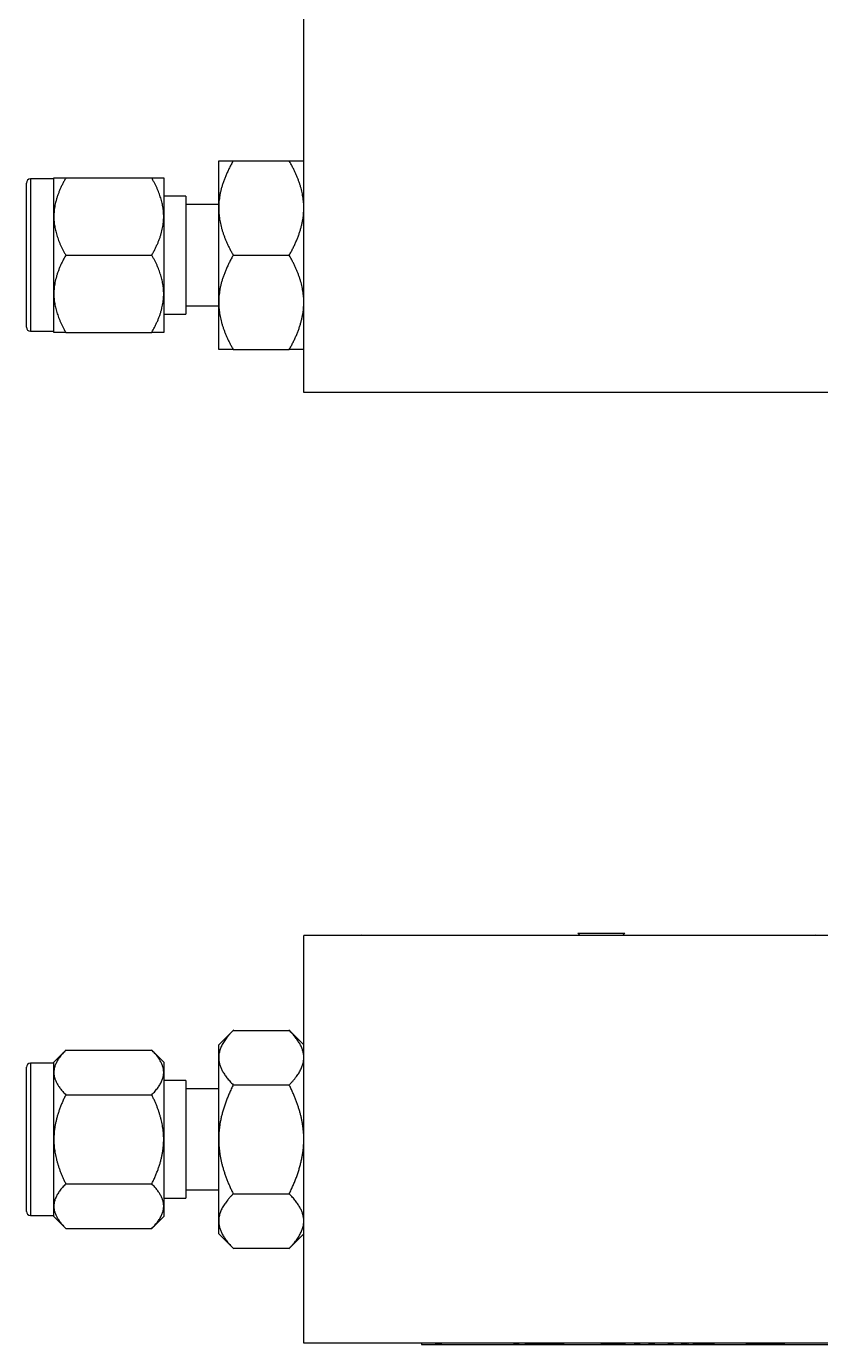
# Model space of a CAD drawing. Header units: inches. Extents: x 1.03 to 9.87, y 1.07 to 7.21.
# Drawn here: x 2.483 to 3.929, y 1.07 to 3.472 of the extents above; entities that cross this region are included whole.
import ezdxf

# ---------------------------------------------------------------- set-up
doc = ezdxf.new("R2010")
doc.units = ezdxf.units.IN
doc.header["$MEASUREMENT"] = 0

msp = doc.modelspace()

# ---------------------------------------------------------------- linework, layer by layer
at = {"color": 7, "linetype": 'Continuous', "lineweight": 25}
for p, q in [((2.9883, 2.8048), (2.9883, 3.5473)), ((2.8333, 3.1407), (2.8333, 3.2267)), ((2.8599, 3.2267), (2.9617, 3.2267)), ((2.5333, 3.1936), (2.4908, 3.1936)), ((2.5333, 3.1251), (2.5333, 3.1954)), ((2.555, 3.1954), (2.7115, 3.1954)), ((2.7333, 3.1954), (2.7333, 3.1251)), ((2.4833, 2.9236), (2.4833, 3.1861)), ((2.7733, 3.1622), (2.7333, 3.1622)), ((2.7733, 3.1622), (2.7733, 2.9475)), ((2.8333, 3.1468), (2.7733, 3.1468)), ((2.5333, 2.9845), (2.5333, 3.1251)), ((2.7333, 3.1251), (2.7333, 2.9845)), ((2.8333, 2.9689), (2.8333, 3.1407)), ((2.555, 3.0548), (2.7115, 3.0548)), ((2.8599, 3.0548), (2.9617, 3.0548)), ((2.5333, 2.9142), (2.5333, 2.9845)), ((2.7333, 2.9845), (2.7333, 2.9142)), ((2.7733, 2.9628), (2.8333, 2.9628)), ((2.8333, 2.8829), (2.8333, 2.9689)), ((2.7333, 2.9475), (2.7733, 2.9475)), ((2.4908, 2.9161), (2.5333, 2.9161)), ((2.555, 2.9142), (2.7115, 2.9142)), ((2.8599, 2.8829), (2.9617, 2.8829)), ((4.4913, 2.8048), (2.9883, 2.8048)), ((2.9883, 1.0731), (2.9883, 1.8156)), ((4.4913, 1.8156), (2.9883, 1.8156)), ((3.0929, 1.8162), (3.0838, 1.8156)), ((3.0929, 1.8162), (3.49, 1.8162)), ((3.4869, 1.8199), (3.4906, 1.8156)), ((3.4869, 1.8199), (3.5534, 1.8199)), ((3.5534, 1.8199), (3.5729, 1.8199)), ((3.5692, 1.8156), (3.5729, 1.8199)), ((3.5698, 1.8162), (3.9197, 1.8162)), ((3.9288, 1.8156), (3.9197, 1.8162)), ((2.8608, 1.6437), (2.8333, 1.6162)), ((2.8599, 1.6428), (2.9617, 1.6428)), ((2.9883, 1.6162), (2.9608, 1.6437)), ((2.8333, 1.5932), (2.8333, 1.6162)), ((2.5558, 1.6075), (2.5333, 1.585)), ((2.5333, 1.5661), (2.5333, 1.585)), ((2.555, 1.6067), (2.7115, 1.6067)), ((2.7333, 1.585), (2.7108, 1.6075)), ((2.7333, 1.585), (2.7333, 1.5661)), ((2.8333, 1.4444), (2.8333, 1.5932)), ((2.4833, 1.3131), (2.4833, 1.5756)), ((2.5333, 1.5831), (2.4908, 1.5831)), ((2.5333, 1.4444), (2.5333, 1.5661)), ((2.7333, 1.5661), (2.7333, 1.4444)), ((2.7733, 1.5517), (2.7333, 1.5517)), ((2.7733, 1.5517), (2.7733, 1.337)), ((2.8599, 1.5436), (2.9617, 1.5436)), ((2.555, 1.5255), (2.7115, 1.5255)), ((2.8333, 1.5364), (2.7733, 1.5364)), ((2.5333, 1.3226), (2.5333, 1.4444)), ((2.7333, 1.4444), (2.7333, 1.3226)), ((2.8333, 1.2955), (2.8333, 1.4444)), ((2.555, 1.3632), (2.7115, 1.3632)), ((2.7733, 1.3524), (2.8333, 1.3524)), ((2.8599, 1.3451), (2.9617, 1.3451)), ((2.5333, 1.3037), (2.5333, 1.3226)), ((2.7333, 1.337), (2.7733, 1.337)), ((2.7333, 1.3226), (2.7333, 1.3037)), ((2.4908, 1.3056), (2.5333, 1.3056)), ((2.5333, 1.3037), (2.5558, 1.2812)), ((2.7108, 1.2812), (2.7333, 1.3037)), ((2.555, 1.282), (2.7115, 1.282)), ((2.8333, 1.2725), (2.8333, 1.2955)), ((2.8333, 1.2725), (2.8608, 1.245)), ((2.9608, 1.245), (2.9883, 1.2725)), ((2.8599, 1.2459), (2.9617, 1.2459)), ((4.4913, 1.0731), (2.9883, 1.0731)), ((3.2023, 1.0731), (3.2023, 1.0706)), ((3.2023, 1.0706), (4.2773, 1.0706)), ((3.2272, 1.0706), (3.2271, 1.0704)), ((3.2397, 1.0704), (3.2271, 1.0704)), ((3.2397, 1.0704), (3.2397, 1.0706)), ((3.2397, 1.0704), (3.3591, 1.0704)), ((3.3591, 1.0704), (3.3591, 1.0706)), ((3.3591, 1.0704), (3.3697, 1.0704)), ((3.3697, 1.0704), (3.3697, 1.0706)), ((3.3803, 1.0704), (3.3697, 1.0704)), ((3.3803, 1.0704), (3.3803, 1.0706)), ((3.3803, 1.0704), (3.3909, 1.0704)), ((3.3909, 1.0704), (3.3909, 1.0706)), ((3.4621, 1.0704), (3.3909, 1.0704)), ((3.4621, 1.0704), (3.4621, 1.0706)), ((3.4627, 1.0704), (3.4627, 1.0706)), ((3.4627, 1.0704), (3.4629, 1.0704)), ((3.4629, 1.0704), (3.4629, 1.0706)), ((3.4629, 1.0704), (3.469, 1.0704)), ((3.469, 1.0704), (3.469, 1.0706)), ((3.469, 1.0704), (3.4703, 1.0704)), ((3.4703, 1.0704), (3.4703, 1.0706)), ((3.5288, 1.0704), (3.5288, 1.0706)), ((3.5401, 1.0704), (3.5288, 1.0704)), ((3.5401, 1.0704), (3.5401, 1.0706)), ((3.5639, 1.0704), (3.5401, 1.0704)), ((3.5639, 1.0704), (3.5639, 1.0706)), ((3.574, 1.0704), (3.5639, 1.0704)), ((3.574, 1.0704), (3.574, 1.0706)), ((3.5894, 1.0704), (3.5894, 1.0706)), ((3.6004, 1.0704), (3.5894, 1.0704)), ((3.6004, 1.0704), (3.6004, 1.0706)), ((3.6158, 1.0704), (3.6158, 1.0706)), ((3.627, 1.0704), (3.6158, 1.0704)), ((3.627, 1.0704), (3.627, 1.0706)), ((3.6509, 1.0704), (3.6509, 1.0706)), ((3.661, 1.0704), (3.6509, 1.0704)), ((3.661, 1.0704), (3.661, 1.0706)), ((3.6753, 1.0704), (3.6753, 1.0706)), ((3.6867, 1.0704), (3.6753, 1.0704)), ((3.6867, 1.0704), (3.6867, 1.0706)), ((3.6878, 1.0704), (3.6878, 1.0706)), ((3.6884, 1.0704), (3.6878, 1.0704)), ((3.6884, 1.0704), (3.6884, 1.0706)), ((3.6965, 1.0704), (3.6965, 1.0706)), ((3.7117, 1.0704), (3.6965, 1.0704)), ((3.7117, 1.0704), (3.7117, 1.0706)), ((3.7224, 1.0704), (3.7117, 1.0704)), ((3.7224, 1.0704), (3.7224, 1.0706)), ((3.7358, 1.0704), (3.7232, 1.0704)), ((3.7369, 1.0704), (3.7369, 1.0706)), ((3.7369, 1.0704), (3.7462, 1.0704)), ((3.7462, 1.0704), (3.7462, 1.0706)), ((3.7462, 1.0704), (3.7512, 1.0704)), ((3.7512, 1.0704), (3.7512, 1.0706)), ((3.7512, 1.0704), (3.7786, 1.0704)), ((3.7786, 1.0704), (3.7786, 1.0706)), ((3.7786, 1.0704), (3.7836, 1.0704)), ((3.7836, 1.0704), (3.7836, 1.0706)), ((3.7836, 1.0704), (3.7929, 1.0704)), ((3.7929, 1.0704), (3.7929, 1.0706)), ((3.8074, 1.0704), (3.7929, 1.0704)), ((3.8074, 1.0704), (3.8074, 1.0706)), ((3.8163, 1.0704), (3.8074, 1.0704)), ((3.8163, 1.0704), (3.8163, 1.0706)), ((3.827, 1.0704), (3.8163, 1.0704)), ((3.827, 1.0704), (3.827, 1.0706)), ((3.8378, 1.0704), (3.827, 1.0704)), ((3.8378, 1.0704), (3.8378, 1.0706)), ((3.8467, 1.0704), (3.8378, 1.0704)), ((3.8467, 1.0704), (3.8467, 1.0706)), ((3.8638, 1.0704), (3.8467, 1.0704)), ((3.8638, 1.0704), (3.8638, 1.0706))]:
    msp.add_line(p, q, dxfattribs=at)
at = {"color": 8, "linetype": 'Continuous', "lineweight": 25}
for p, q in [((2.4908, 3.1936), (2.4908, 2.9161)), ((2.4908, 1.5831), (2.4908, 1.3056))]:
    msp.add_line(p, q, dxfattribs=at)
at = {"color": 7, "linetype": 'Continuous', "lineweight": 25}
for centre, start, end in [((2.4908, 3.1861), 90, 180), ((2.4908, 2.9236), 180, 270), ((2.4908, 1.5756), 90, 180), ((2.4908, 1.3131), 180, 270)]:
    msp.add_arc(centre, 0.0075, start, end, dxfattribs=at)
for points, knots in [([(2.8599, 3.2267), (2.8586, 3.2245), (2.8562, 3.2202), (2.8528, 3.2137), (2.8497, 3.2073), (2.8468, 3.2009), (2.8442, 3.1946), (2.8419, 3.1884), (2.8399, 3.1822), (2.8381, 3.1761), (2.8366, 3.1701), (2.8354, 3.1641), (2.8345, 3.1582), (2.8338, 3.1523), (2.8334, 3.1465), (2.8333, 3.1427), (2.8333, 3.1407)], [0, 0, 0, 0, 0.081051, 0.160355, 0.23797, 0.313952, 0.388366, 0.461279, 0.532761, 0.602888, 0.671741, 0.739403, 0.805964, 0.871518, 0.936163, 1, 1, 1, 1]), ([(2.8333, 3.2267), (2.8333, 3.2267), (2.8333, 3.2267), (2.8337, 3.2267), (2.8342, 3.2267), (2.8349, 3.2267), (2.8359, 3.2267), (2.837, 3.2267), (2.8383, 3.2267), (2.8399, 3.2267), (2.8417, 3.2267), (2.8437, 3.2267), (2.8458, 3.2267), (2.8482, 3.2267), (2.8508, 3.2267), (2.8536, 3.2267), (2.8566, 3.2267), (2.8588, 3.2267), (2.8599, 3.2267)], [0, 0, 0, 0, 0.055816, 0.11224, 0.169341, 0.227185, 0.285838, 0.345359, 0.405808, 0.467241, 0.529711, 0.593269, 0.657963, 0.72384, 0.790942, 0.859311, 0.928984, 1, 1, 1, 1]), ([(2.9883, 3.1407), (2.9883, 3.1424), (2.9882, 3.1458), (2.9879, 3.1508), (2.9874, 3.1559), (2.9866, 3.1611), (2.9857, 3.1663), (2.9846, 3.1716), (2.9832, 3.1769), (2.9817, 3.1822), (2.9799, 3.1876), (2.9779, 3.193), (2.9757, 3.1985), (2.9733, 3.2041), (2.9707, 3.2097), (2.9679, 3.2153), (2.9649, 3.221), (2.9628, 3.2248), (2.9617, 3.2267)], [0, 0, 0, 0, 0.055816, 0.11224, 0.169341, 0.227185, 0.285838, 0.345359, 0.405808, 0.467241, 0.529711, 0.593269, 0.657963, 0.72384, 0.790942, 0.859311, 0.928984, 1, 1, 1, 1]), ([(2.9617, 3.2267), (2.9629, 3.2267), (2.9654, 3.2267), (2.9688, 3.2267), (2.9719, 3.2267), (2.9747, 3.2267), (2.9773, 3.2267), (2.9796, 3.2267), (2.9817, 3.2267), (2.9834, 3.2267), (2.9849, 3.2267), (2.9861, 3.2267), (2.9871, 3.2267), (2.9878, 3.2267), (2.9882, 3.2267), (2.9883, 3.2267), (2.9883, 3.2267)], [0, 0, 0, 0, 0.081051, 0.160355, 0.23797, 0.313952, 0.388366, 0.461279, 0.532761, 0.602888, 0.671741, 0.739403, 0.805964, 0.871518, 0.936163, 1, 1, 1, 1]), ([(2.555, 3.1954), (2.554, 3.1935), (2.5518, 3.1897), (2.5488, 3.184), (2.5461, 3.1784), (2.5437, 3.1728), (2.5415, 3.1672), (2.5396, 3.1618), (2.5379, 3.1564), (2.5365, 3.151), (2.5353, 3.1457), (2.5344, 3.1405), (2.5338, 3.1353), (2.5334, 3.1302), (2.5333, 3.1268), (2.5333, 3.1251)], [0, 0, 0, 0, 0.087213, 0.172405, 0.255647, 0.337014, 0.416584, 0.494445, 0.570686, 0.645405, 0.718706, 0.790698, 0.861495, 0.93122, 1, 1, 1, 1]), ([(2.5333, 3.1954), (2.5333, 3.1954), (2.5333, 3.1954), (2.5336, 3.1954), (2.5341, 3.1954), (2.5348, 3.1954), (2.5357, 3.1954), (2.5367, 3.1954), (2.538, 3.1954), (2.5395, 3.1954), (2.5411, 3.1954), (2.5429, 3.1954), (2.545, 3.1954), (2.5472, 3.1954), (2.5496, 3.1954), (2.5522, 3.1954), (2.5541, 3.1954), (2.555, 3.1954)], [0, 0, 0, 0, 0.059558, 0.119812, 0.180848, 0.242744, 0.305578, 0.369423, 0.43435, 0.500425, 0.567711, 0.636269, 0.706154, 0.777421, 0.85012, 0.924298, 1, 1, 1, 1]), ([(2.7333, 3.1251), (2.7333, 3.1266), (2.7332, 3.1295), (2.7329, 3.1339), (2.7324, 3.1384), (2.7318, 3.1429), (2.7309, 3.1475), (2.7298, 3.1521), (2.7286, 3.1567), (2.7271, 3.1614), (2.7255, 3.1661), (2.7236, 3.1709), (2.7216, 3.1757), (2.7194, 3.1806), (2.7169, 3.1855), (2.7143, 3.1905), (2.7125, 3.1938), (2.7115, 3.1954)], [0, 0, 0, 0, 0.059558, 0.119812, 0.180848, 0.242744, 0.305578, 0.369423, 0.43435, 0.500425, 0.567711, 0.636269, 0.706154, 0.777421, 0.85012, 0.924298, 1, 1, 1, 1]), ([(2.7115, 3.1954), (2.7126, 3.1954), (2.7148, 3.1954), (2.7177, 3.1954), (2.7204, 3.1954), (2.7229, 3.1954), (2.7251, 3.1954), (2.727, 3.1954), (2.7287, 3.1954), (2.7301, 3.1954), (2.7313, 3.1954), (2.7322, 3.1954), (2.7328, 3.1954), (2.7332, 3.1954), (2.7333, 3.1954), (2.7333, 3.1954)], [0, 0, 0, 0, 0.087213, 0.172405, 0.255647, 0.337014, 0.416584, 0.494445, 0.570686, 0.645405, 0.718706, 0.790698, 0.861495, 0.93122, 1, 1, 1, 1]), ([(2.5333, 3.1251), (2.5333, 3.1237), (2.5333, 3.1207), (2.5336, 3.1163), (2.5341, 3.1118), (2.5348, 3.1073), (2.5357, 3.1028), (2.5367, 3.0982), (2.538, 3.0935), (2.5395, 3.0888), (2.5411, 3.0841), (2.5429, 3.0793), (2.545, 3.0745), (2.5472, 3.0696), (2.5496, 3.0647), (2.5522, 3.0598), (2.5541, 3.0565), (2.555, 3.0548)], [0, 0, 0, 0, 0.059558, 0.119812, 0.180848, 0.242744, 0.305578, 0.369423, 0.43435, 0.500425, 0.567711, 0.636269, 0.706154, 0.777421, 0.85012, 0.924298, 1, 1, 1, 1]), ([(2.7115, 3.0548), (2.7126, 3.0567), (2.7148, 3.0605), (2.7177, 3.0662), (2.7204, 3.0719), (2.7229, 3.0775), (2.7251, 3.083), (2.727, 3.0885), (2.7287, 3.0939), (2.7301, 3.0992), (2.7313, 3.1045), (2.7322, 3.1098), (2.7328, 3.1149), (2.7332, 3.12), (2.7333, 3.1234), (2.7333, 3.1251)], [0, 0, 0, 0, 0.0872126, 0.1724052, 0.2556473, 0.3370137, 0.4165843, 0.4944446, 0.5706859, 0.6454054, 0.7187062, 0.7906977, 0.8614954, 0.9312205, 1, 1, 1, 1]), ([(2.8333, 3.1407), (2.8333, 3.1391), (2.8333, 3.1357), (2.8337, 3.1307), (2.8342, 3.1255), (2.8349, 3.1204), (2.8359, 3.1152), (2.837, 3.1099), (2.8383, 3.1046), (2.8399, 3.0993), (2.8417, 3.0939), (2.8437, 3.0884), (2.8458, 3.0829), (2.8482, 3.0774), (2.8508, 3.0718), (2.8536, 3.0662), (2.8566, 3.0605), (2.8588, 3.0567), (2.8599, 3.0548)], [0, 0, 0, 0, 0.055816, 0.11224, 0.169341, 0.227185, 0.285838, 0.345359, 0.405808, 0.467241, 0.529711, 0.593269, 0.657963, 0.72384, 0.790942, 0.859311, 0.928984, 1, 1, 1, 1]), ([(2.9617, 3.0548), (2.9629, 3.057), (2.9654, 3.0613), (2.9688, 3.0678), (2.9719, 3.0742), (2.9747, 3.0806), (2.9773, 3.0869), (2.9796, 3.0931), (2.9817, 3.0993), (2.9834, 3.1054), (2.9849, 3.1114), (2.9861, 3.1174), (2.9871, 3.1233), (2.9878, 3.1292), (2.9882, 3.135), (2.9883, 3.1388), (2.9883, 3.1407)], [0, 0, 0, 0, 0.081051, 0.160355, 0.23797, 0.313952, 0.388366, 0.461279, 0.532761, 0.602888, 0.671741, 0.739403, 0.805964, 0.871518, 0.936163, 1, 1, 1, 1]), ([(2.555, 3.0548), (2.554, 3.0529), (2.5518, 3.0491), (2.5488, 3.0434), (2.5461, 3.0377), (2.5437, 3.0321), (2.5415, 3.0266), (2.5396, 3.0211), (2.5379, 3.0157), (2.5365, 3.0104), (2.5353, 3.0051), (2.5344, 2.9999), (2.5338, 2.9947), (2.5334, 2.9896), (2.5333, 2.9862), (2.5333, 2.9845)], [0, 0, 0, 0, 0.087213, 0.172405, 0.255647, 0.337014, 0.416584, 0.494445, 0.570686, 0.645405, 0.718706, 0.790698, 0.861495, 0.93122, 1, 1, 1, 1]), ([(2.7333, 2.9845), (2.7333, 2.9859), (2.7332, 2.9889), (2.7329, 2.9933), (2.7324, 2.9978), (2.7318, 3.0023), (2.7309, 3.0068), (2.7298, 3.0114), (2.7286, 3.0161), (2.7271, 3.0208), (2.7255, 3.0255), (2.7236, 3.0303), (2.7216, 3.0351), (2.7194, 3.04), (2.7169, 3.0449), (2.7143, 3.0498), (2.7125, 3.0531), (2.7115, 3.0548)], [0, 0, 0, 0, 0.059558, 0.119812, 0.180848, 0.242744, 0.305578, 0.369423, 0.43435, 0.500425, 0.567711, 0.636269, 0.706154, 0.777421, 0.85012, 0.924298, 1, 1, 1, 1]), ([(2.8599, 3.0548), (2.8586, 3.0526), (2.8562, 3.0483), (2.8528, 3.0418), (2.8497, 3.0354), (2.8468, 3.029), (2.8442, 3.0227), (2.8419, 3.0165), (2.8399, 3.0103), (2.8381, 3.0042), (2.8366, 2.9982), (2.8354, 2.9922), (2.8345, 2.9863), (2.8338, 2.9804), (2.8334, 2.9746), (2.8333, 2.9708), (2.8333, 2.9689)], [0, 0, 0, 0, 0.081051, 0.160355, 0.23797, 0.313952, 0.388366, 0.461279, 0.532761, 0.602888, 0.671741, 0.739403, 0.805964, 0.871518, 0.936163, 1, 1, 1, 1]), ([(2.9883, 2.9689), (2.9883, 2.9705), (2.9882, 2.9739), (2.9879, 2.979), (2.9874, 2.9841), (2.9866, 2.9892), (2.9857, 2.9944), (2.9846, 2.9997), (2.9832, 3.005), (2.9817, 3.0103), (2.9799, 3.0157), (2.9779, 3.0212), (2.9757, 3.0267), (2.9733, 3.0322), (2.9707, 3.0378), (2.9679, 3.0434), (2.9649, 3.0491), (2.9628, 3.0529), (2.9617, 3.0548)], [0, 0, 0, 0, 0.055816, 0.11224, 0.169341, 0.227185, 0.285838, 0.345359, 0.405808, 0.467241, 0.529711, 0.593269, 0.657963, 0.72384, 0.790942, 0.859311, 0.928984, 1, 1, 1, 1]), ([(2.5333, 2.9845), (2.5333, 2.983), (2.5333, 2.9801), (2.5336, 2.9757), (2.5341, 2.9712), (2.5348, 2.9667), (2.5357, 2.9621), (2.5367, 2.9575), (2.538, 2.9529), (2.5395, 2.9482), (2.5411, 2.9435), (2.5429, 2.9387), (2.545, 2.9339), (2.5472, 2.929), (2.5496, 2.9241), (2.5522, 2.9191), (2.5541, 2.9158), (2.555, 2.9142)], [0, 0, 0, 0, 0.059558, 0.119812, 0.180848, 0.242744, 0.305578, 0.369423, 0.43435, 0.500425, 0.567711, 0.636269, 0.706154, 0.777421, 0.85012, 0.924298, 1, 1, 1, 1]), ([(2.7115, 2.9142), (2.7126, 2.9161), (2.7148, 2.9199), (2.7177, 2.9256), (2.7204, 2.9312), (2.7229, 2.9368), (2.7251, 2.9424), (2.727, 2.9478), (2.7287, 2.9532), (2.7301, 2.9586), (2.7313, 2.9639), (2.7322, 2.9691), (2.7328, 2.9743), (2.7332, 2.9794), (2.7333, 2.9828), (2.7333, 2.9845)], [0, 0, 0, 0, 0.087213, 0.172405, 0.255647, 0.337014, 0.416584, 0.494445, 0.570686, 0.645405, 0.718706, 0.790698, 0.861495, 0.93122, 1, 1, 1, 1]), ([(2.8333, 2.9689), (2.8333, 2.9672), (2.8333, 2.9638), (2.8337, 2.9588), (2.8342, 2.9537), (2.8349, 2.9485), (2.8359, 2.9433), (2.837, 2.9381), (2.8383, 2.9328), (2.8399, 2.9274), (2.8417, 2.922), (2.8437, 2.9166), (2.8458, 2.9111), (2.8482, 2.9055), (2.8508, 2.8999), (2.8536, 2.8943), (2.8566, 2.8886), (2.8588, 2.8848), (2.8599, 2.8829)], [0, 0, 0, 0, 0.055816, 0.11224, 0.169341, 0.227185, 0.285838, 0.345359, 0.405808, 0.467241, 0.529711, 0.593269, 0.657963, 0.72384, 0.790942, 0.859311, 0.928984, 1, 1, 1, 1]), ([(2.9617, 2.8829), (2.9629, 2.8851), (2.9654, 2.8894), (2.9688, 2.8959), (2.9719, 2.9023), (2.9747, 2.9087), (2.9773, 2.915), (2.9796, 2.9212), (2.9817, 2.9274), (2.9834, 2.9335), (2.9849, 2.9395), (2.9861, 2.9455), (2.9871, 2.9515), (2.9878, 2.9573), (2.9882, 2.9631), (2.9883, 2.967), (2.9883, 2.9689)], [0, 0, 0, 0, 0.081051, 0.160355, 0.23797, 0.313952, 0.388366, 0.461279, 0.532761, 0.602888, 0.671741, 0.739403, 0.805964, 0.871518, 0.936163, 1, 1, 1, 1]), ([(2.555, 2.9142), (2.554, 2.9142), (2.5518, 2.9142), (2.5488, 2.9142), (2.5461, 2.9142), (2.5437, 2.9142), (2.5415, 2.9142), (2.5396, 2.9142), (2.5379, 2.9142), (2.5365, 2.9142), (2.5353, 2.9142), (2.5344, 2.9142), (2.5338, 2.9142), (2.5334, 2.9142), (2.5333, 2.9142), (2.5333, 2.9142)], [0, 0, 0, 0, 0.087213, 0.172405, 0.255647, 0.337014, 0.416584, 0.494445, 0.570686, 0.645405, 0.718706, 0.790698, 0.861495, 0.93122, 1, 1, 1, 1]), ([(2.7333, 2.9142), (2.7333, 2.9142), (2.7332, 2.9142), (2.7329, 2.9142), (2.7324, 2.9142), (2.7318, 2.9142), (2.7309, 2.9142), (2.7298, 2.9142), (2.7286, 2.9142), (2.7271, 2.9142), (2.7255, 2.9142), (2.7236, 2.9142), (2.7216, 2.9142), (2.7194, 2.9142), (2.7169, 2.9142), (2.7143, 2.9142), (2.7125, 2.9142), (2.7115, 2.9142)], [0, 0, 0, 0, 0.059558, 0.119812, 0.180848, 0.242744, 0.305578, 0.369423, 0.43435, 0.500425, 0.567711, 0.636269, 0.706154, 0.777421, 0.85012, 0.924298, 1, 1, 1, 1]), ([(2.8599, 2.8829), (2.8586, 2.8829), (2.8562, 2.8829), (2.8528, 2.8829), (2.8497, 2.8829), (2.8468, 2.8829), (2.8442, 2.8829), (2.8419, 2.8829), (2.8399, 2.8829), (2.8381, 2.8829), (2.8366, 2.8829), (2.8354, 2.8829), (2.8345, 2.8829), (2.8338, 2.8829), (2.8334, 2.8829), (2.8333, 2.8829), (2.8333, 2.8829)], [0, 0, 0, 0, 0.081051, 0.160355, 0.23797, 0.313952, 0.388366, 0.461279, 0.532761, 0.602888, 0.671741, 0.739403, 0.805964, 0.871518, 0.936163, 1, 1, 1, 1]), ([(2.9883, 2.8829), (2.9883, 2.8829), (2.9882, 2.8829), (2.9879, 2.8829), (2.9874, 2.8829), (2.9866, 2.8829), (2.9857, 2.8829), (2.9846, 2.8829), (2.9832, 2.8829), (2.9817, 2.8829), (2.9799, 2.8829), (2.9779, 2.8829), (2.9757, 2.8829), (2.9733, 2.8829), (2.9707, 2.8829), (2.9679, 2.8829), (2.9649, 2.8829), (2.9628, 2.8829), (2.9617, 2.8829)], [0, 0, 0, 0, 0.055816, 0.11224, 0.169341, 0.227185, 0.285838, 0.345359, 0.405808, 0.467241, 0.529711, 0.593269, 0.657963, 0.72384, 0.790942, 0.859311, 0.928984, 1, 1, 1, 1]), ([(2.8599, 1.6428), (2.8586, 1.6416), (2.8562, 1.6391), (2.8528, 1.6353), (2.8497, 1.6316), (2.8468, 1.6279), (2.8442, 1.6243), (2.8419, 1.6207), (2.8399, 1.6171), (2.8381, 1.6136), (2.8366, 1.6101), (2.8354, 1.6067), (2.8345, 1.6033), (2.8338, 1.5999), (2.8334, 1.5965), (2.8333, 1.5943), (2.8333, 1.5932)], [0, 0, 0, 0, 0.081051, 0.160355, 0.23797, 0.313952, 0.388366, 0.461279, 0.532761, 0.602888, 0.671741, 0.739403, 0.805964, 0.871518, 0.936163, 1, 1, 1, 1]), ([(2.9883, 1.5932), (2.9883, 1.5942), (2.9882, 1.5961), (2.9879, 1.599), (2.9874, 1.602), (2.9866, 1.605), (2.9857, 1.608), (2.9846, 1.611), (2.9832, 1.6141), (2.9817, 1.6171), (2.9799, 1.6203), (2.9779, 1.6234), (2.9757, 1.6266), (2.9733, 1.6298), (2.9707, 1.633), (2.9679, 1.6363), (2.9649, 1.6395), (2.9628, 1.6417), (2.9617, 1.6428)], [0, 0, 0, 0, 0.055816, 0.11224, 0.169341, 0.227185, 0.285838, 0.345359, 0.405808, 0.467241, 0.529711, 0.593269, 0.657963, 0.72384, 0.790942, 0.859311, 0.928984, 1, 1, 1, 1]), ([(2.555, 1.6067), (2.554, 1.6056), (2.5518, 1.6034), (2.5488, 1.6001), (2.5461, 1.5969), (2.5437, 1.5937), (2.5415, 1.5905), (2.5396, 1.5873), (2.5379, 1.5842), (2.5365, 1.5811), (2.5353, 1.578), (2.5344, 1.575), (2.5338, 1.572), (2.5334, 1.5691), (2.5333, 1.5671), (2.5333, 1.5661)], [0, 0, 0, 0, 0.087213, 0.172405, 0.255647, 0.337014, 0.416584, 0.494445, 0.570686, 0.645405, 0.718706, 0.790698, 0.861495, 0.93122, 1, 1, 1, 1]), ([(2.7333, 1.5661), (2.7333, 1.567), (2.7332, 1.5687), (2.7329, 1.5712), (2.7324, 1.5738), (2.7318, 1.5764), (2.7309, 1.579), (2.7298, 1.5817), (2.7286, 1.5844), (2.7271, 1.5871), (2.7255, 1.5898), (2.7236, 1.5926), (2.7216, 1.5954), (2.7194, 1.5982), (2.7169, 1.601), (2.7143, 1.6039), (2.7125, 1.6058), (2.7115, 1.6067)], [0, 0, 0, 0, 0.059558, 0.119812, 0.180848, 0.242744, 0.305578, 0.369423, 0.43435, 0.500425, 0.567711, 0.636269, 0.706154, 0.777421, 0.85012, 0.924298, 1, 1, 1, 1]), ([(2.8333, 1.5932), (2.8333, 1.5922), (2.8333, 1.5903), (2.8337, 1.5874), (2.8342, 1.5844), (2.8349, 1.5814), (2.8359, 1.5784), (2.837, 1.5754), (2.8383, 1.5724), (2.8399, 1.5693), (2.8417, 1.5661), (2.8437, 1.563), (2.8458, 1.5598), (2.8482, 1.5566), (2.8508, 1.5534), (2.8536, 1.5502), (2.8566, 1.5469), (2.8588, 1.5447), (2.8599, 1.5436)], [0, 0, 0, 0, 0.055816, 0.11224, 0.169341, 0.227185, 0.285838, 0.345359, 0.405808, 0.467241, 0.529711, 0.593269, 0.657963, 0.72384, 0.790942, 0.859311, 0.928984, 1, 1, 1, 1]), ([(2.9617, 1.5436), (2.9629, 1.5448), (2.9654, 1.5473), (2.9688, 1.5511), (2.9719, 1.5548), (2.9747, 1.5585), (2.9773, 1.5621), (2.9796, 1.5657), (2.9817, 1.5693), (2.9834, 1.5728), (2.9849, 1.5763), (2.9861, 1.5797), (2.9871, 1.5831), (2.9878, 1.5865), (2.9882, 1.5899), (2.9883, 1.5921), (2.9883, 1.5932)], [0, 0, 0, 0, 0.081051, 0.160355, 0.23797, 0.313952, 0.388366, 0.461279, 0.532761, 0.602888, 0.671741, 0.739403, 0.805964, 0.871518, 0.936163, 1, 1, 1, 1]), ([(2.5333, 1.5661), (2.5333, 1.5653), (2.5333, 1.5636), (2.5336, 1.561), (2.5341, 1.5585), (2.5348, 1.5559), (2.5357, 1.5532), (2.5367, 1.5506), (2.538, 1.5479), (2.5395, 1.5452), (2.5411, 1.5425), (2.5429, 1.5397), (2.545, 1.5369), (2.5472, 1.5341), (2.5496, 1.5313), (2.5522, 1.5284), (2.5541, 1.5265), (2.555, 1.5255)], [0, 0, 0, 0, 0.059558, 0.119812, 0.180848, 0.242744, 0.305578, 0.369423, 0.43435, 0.500425, 0.567711, 0.636269, 0.706154, 0.777421, 0.85012, 0.924298, 1, 1, 1, 1]), ([(2.7115, 1.5255), (2.7126, 1.5266), (2.7148, 1.5288), (2.7177, 1.5321), (2.7204, 1.5354), (2.7229, 1.5386), (2.7251, 1.5418), (2.727, 1.545), (2.7287, 1.5481), (2.7301, 1.5512), (2.7313, 1.5542), (2.7322, 1.5573), (2.7328, 1.5603), (2.7332, 1.5632), (2.7333, 1.5652), (2.7333, 1.5661)], [0, 0, 0, 0, 0.087213, 0.172405, 0.255647, 0.337014, 0.416584, 0.494445, 0.570686, 0.645405, 0.718706, 0.790698, 0.861495, 0.93122, 1, 1, 1, 1]), ([(2.8599, 1.5436), (2.8586, 1.5411), (2.8562, 1.5361), (2.8528, 1.5286), (2.8497, 1.5212), (2.8468, 1.5138), (2.8442, 1.5066), (2.8419, 1.4994), (2.8399, 1.4922), (2.8381, 1.4852), (2.8366, 1.4782), (2.8354, 1.4713), (2.8345, 1.4645), (2.8338, 1.4577), (2.8334, 1.451), (2.8333, 1.4466), (2.8333, 1.4444)], [0, 0, 0, 0, 0.081051, 0.160355, 0.23797, 0.313952, 0.388366, 0.461279, 0.532761, 0.602888, 0.671741, 0.739403, 0.805964, 0.871518, 0.936163, 1, 1, 1, 1]), ([(2.9883, 1.4444), (2.9883, 1.4463), (2.9882, 1.4502), (2.9879, 1.456), (2.9874, 1.4619), (2.9866, 1.4679), (2.9857, 1.4739), (2.9846, 1.4799), (2.9832, 1.4861), (2.9817, 1.4922), (2.9799, 1.4985), (2.9779, 1.5047), (2.9757, 1.5111), (2.9733, 1.5175), (2.9707, 1.5239), (2.9679, 1.5305), (2.9649, 1.537), (2.9628, 1.5414), (2.9617, 1.5436)], [0, 0, 0, 0, 0.055816, 0.11224, 0.169341, 0.227185, 0.285838, 0.345359, 0.405808, 0.467241, 0.529711, 0.593269, 0.657963, 0.72384, 0.790942, 0.859311, 0.928984, 1, 1, 1, 1]), ([(2.555, 1.5255), (2.554, 1.5233), (2.5518, 1.519), (2.5488, 1.5124), (2.5461, 1.5058), (2.5437, 1.4994), (2.5415, 1.493), (2.5396, 1.4867), (2.5379, 1.4804), (2.5365, 1.4742), (2.5353, 1.4681), (2.5344, 1.4621), (2.5338, 1.4561), (2.5334, 1.4502), (2.5333, 1.4463), (2.5333, 1.4444)], [0, 0, 0, 0, 0.087213, 0.172405, 0.255647, 0.337014, 0.416584, 0.494445, 0.570686, 0.645405, 0.718706, 0.790698, 0.861495, 0.93122, 1, 1, 1, 1]), ([(2.7333, 1.4444), (2.7333, 1.446), (2.7332, 1.4494), (2.7329, 1.4545), (2.7324, 1.4597), (2.7318, 1.4649), (2.7309, 1.4702), (2.7298, 1.4755), (2.7286, 1.4808), (2.7271, 1.4862), (2.7255, 1.4917), (2.7236, 1.4972), (2.7216, 1.5028), (2.7194, 1.5084), (2.7169, 1.5141), (2.7143, 1.5198), (2.7125, 1.5236), (2.7115, 1.5255)], [0, 0, 0, 0, 0.059558, 0.119812, 0.180848, 0.242744, 0.305578, 0.369423, 0.43435, 0.500425, 0.567711, 0.636269, 0.706154, 0.777421, 0.85012, 0.924298, 1, 1, 1, 1]), ([(2.5333, 1.4444), (2.5333, 1.4427), (2.5333, 1.4393), (2.5336, 1.4342), (2.5341, 1.429), (2.5348, 1.4238), (2.5357, 1.4186), (2.5367, 1.4132), (2.538, 1.4079), (2.5395, 1.4025), (2.5411, 1.397), (2.5429, 1.3915), (2.545, 1.3859), (2.5472, 1.3803), (2.5496, 1.3746), (2.5522, 1.3689), (2.5541, 1.3651), (2.555, 1.3632)], [0, 0, 0, 0, 0.059558, 0.119812, 0.180848, 0.242744, 0.305578, 0.369423, 0.43435, 0.500425, 0.567711, 0.636269, 0.706154, 0.777421, 0.85012, 0.924298, 1, 1, 1, 1]), ([(2.7115, 1.3632), (2.7126, 1.3654), (2.7148, 1.3698), (2.7177, 1.3763), (2.7204, 1.3829), (2.7229, 1.3893), (2.7251, 1.3957), (2.727, 1.402), (2.7287, 1.4083), (2.7301, 1.4145), (2.7313, 1.4206), (2.7322, 1.4266), (2.7328, 1.4326), (2.7332, 1.4385), (2.7333, 1.4424), (2.7333, 1.4444)], [0, 0, 0, 0, 0.087213, 0.172405, 0.255647, 0.337014, 0.416584, 0.494445, 0.570686, 0.645405, 0.718706, 0.790698, 0.861495, 0.93122, 1, 1, 1, 1]), ([(2.8333, 1.4444), (2.8333, 1.4424), (2.8333, 1.4385), (2.8337, 1.4327), (2.8342, 1.4268), (2.8349, 1.4208), (2.8359, 1.4148), (2.837, 1.4088), (2.8383, 1.4027), (2.8399, 1.3965), (2.8417, 1.3902), (2.8437, 1.384), (2.8458, 1.3776), (2.8482, 1.3712), (2.8508, 1.3648), (2.8536, 1.3583), (2.8566, 1.3517), (2.8588, 1.3473), (2.8599, 1.3451)], [0, 0, 0, 0, 0.055816, 0.11224, 0.169341, 0.227185, 0.285838, 0.345359, 0.405808, 0.467241, 0.529711, 0.593269, 0.657963, 0.72384, 0.790942, 0.859311, 0.928984, 1, 1, 1, 1]), ([(2.9617, 1.3451), (2.9629, 1.3476), (2.9654, 1.3526), (2.9688, 1.3601), (2.9719, 1.3675), (2.9747, 1.3749), (2.9773, 1.3821), (2.9796, 1.3893), (2.9817, 1.3965), (2.9834, 1.4035), (2.9849, 1.4105), (2.9861, 1.4174), (2.9871, 1.4242), (2.9878, 1.431), (2.9882, 1.4377), (2.9883, 1.4421), (2.9883, 1.4444)], [0, 0, 0, 0, 0.081051, 0.160355, 0.23797, 0.313952, 0.388366, 0.461279, 0.532761, 0.602888, 0.671741, 0.739403, 0.805964, 0.871518, 0.936163, 1, 1, 1, 1]), ([(2.555, 1.3632), (2.554, 1.3621), (2.5518, 1.3599), (2.5488, 1.3566), (2.5461, 1.3533), (2.5437, 1.3501), (2.5415, 1.3469), (2.5396, 1.3437), (2.5379, 1.3406), (2.5365, 1.3375), (2.5353, 1.3345), (2.5344, 1.3314), (2.5338, 1.3285), (2.5334, 1.3255), (2.5333, 1.3235), (2.5333, 1.3226)], [0, 0, 0, 0, 0.087213, 0.172405, 0.255647, 0.337014, 0.416584, 0.494445, 0.570686, 0.645405, 0.718706, 0.790698, 0.861495, 0.93122, 1, 1, 1, 1]), ([(2.7333, 1.3226), (2.7333, 1.3234), (2.7332, 1.3251), (2.7329, 1.3277), (2.7324, 1.3302), (2.7318, 1.3328), (2.7309, 1.3355), (2.7298, 1.3381), (2.7286, 1.3408), (2.7271, 1.3435), (2.7255, 1.3462), (2.7236, 1.349), (2.7216, 1.3518), (2.7194, 1.3546), (2.7169, 1.3574), (2.7143, 1.3603), (2.7125, 1.3622), (2.7115, 1.3632)], [0, 0, 0, 0, 0.0595576, 0.1198123, 0.1808477, 0.2427439, 0.3055779, 0.3694233, 0.4343501, 0.500425, 0.5677113, 0.6362689, 0.7061544, 0.7774212, 0.8501199, 0.924298, 1, 1, 1, 1]), ([(2.8599, 1.3451), (2.8586, 1.3439), (2.8562, 1.3414), (2.8528, 1.3376), (2.8497, 1.3339), (2.8468, 1.3302), (2.8442, 1.3266), (2.8419, 1.323), (2.8399, 1.3194), (2.8381, 1.3159), (2.8366, 1.3124), (2.8354, 1.309), (2.8345, 1.3056), (2.8338, 1.3022), (2.8334, 1.2988), (2.8333, 1.2966), (2.8333, 1.2955)], [0, 0, 0, 0, 0.081051, 0.160355, 0.23797, 0.313952, 0.388366, 0.461279, 0.532761, 0.602888, 0.671741, 0.739403, 0.805964, 0.871518, 0.936163, 1, 1, 1, 1]), ([(2.9883, 1.2955), (2.9883, 1.2965), (2.9882, 1.2984), (2.9879, 1.3013), (2.9874, 1.3043), (2.9866, 1.3073), (2.9857, 1.3103), (2.9846, 1.3133), (2.9832, 1.3164), (2.9817, 1.3194), (2.9799, 1.3226), (2.9779, 1.3257), (2.9757, 1.3289), (2.9733, 1.3321), (2.9707, 1.3353), (2.9679, 1.3386), (2.9649, 1.3418), (2.9628, 1.344), (2.9617, 1.3451)], [0, 0, 0, 0, 0.055816, 0.11224, 0.169341, 0.227185, 0.285838, 0.345359, 0.405808, 0.467241, 0.529711, 0.593269, 0.657963, 0.72384, 0.790942, 0.859311, 0.928984, 1, 1, 1, 1]), ([(2.5333, 1.3226), (2.5333, 1.3217), (2.5333, 1.32), (2.5336, 1.3175), (2.5341, 1.3149), (2.5348, 1.3123), (2.5357, 1.3097), (2.5367, 1.307), (2.538, 1.3043), (2.5395, 1.3016), (2.5411, 1.2989), (2.5429, 1.2961), (2.545, 1.2933), (2.5472, 1.2905), (2.5496, 1.2877), (2.5522, 1.2848), (2.5541, 1.2829), (2.555, 1.282)], [0, 0, 0, 0, 0.059558, 0.119812, 0.180848, 0.242744, 0.305578, 0.369423, 0.43435, 0.500425, 0.567711, 0.636269, 0.706154, 0.777421, 0.85012, 0.924298, 1, 1, 1, 1]), ([(2.7115, 1.282), (2.7126, 1.2831), (2.7148, 1.2853), (2.7177, 1.2886), (2.7204, 1.2918), (2.7229, 1.2951), (2.7251, 1.2982), (2.727, 1.3014), (2.7287, 1.3045), (2.7301, 1.3076), (2.7313, 1.3107), (2.7322, 1.3137), (2.7328, 1.3167), (2.7332, 1.3196), (2.7333, 1.3216), (2.7333, 1.3226)], [0, 0, 0, 0, 0.087213, 0.172405, 0.255647, 0.337014, 0.416584, 0.494445, 0.570686, 0.645405, 0.718706, 0.790698, 0.861495, 0.93122, 1, 1, 1, 1]), ([(2.8333, 1.2955), (2.8333, 1.2945), (2.8333, 1.2926), (2.8337, 1.2897), (2.8342, 1.2867), (2.8349, 1.2838), (2.8359, 1.2807), (2.837, 1.2777), (2.8383, 1.2747), (2.8399, 1.2716), (2.8417, 1.2684), (2.8437, 1.2653), (2.8458, 1.2621), (2.8482, 1.2589), (2.8508, 1.2557), (2.8536, 1.2525), (2.8566, 1.2492), (2.8588, 1.247), (2.8599, 1.2459)], [0, 0, 0, 0, 0.055816, 0.11224, 0.169341, 0.227185, 0.285838, 0.345359, 0.405808, 0.467241, 0.529711, 0.593269, 0.657963, 0.72384, 0.790942, 0.859311, 0.928984, 1, 1, 1, 1]), ([(2.9617, 1.2459), (2.9629, 1.2471), (2.9654, 1.2496), (2.9688, 1.2534), (2.9719, 1.2571), (2.9747, 1.2608), (2.9773, 1.2644), (2.9796, 1.268), (2.9817, 1.2716), (2.9834, 1.2751), (2.9849, 1.2786), (2.9861, 1.282), (2.9871, 1.2855), (2.9878, 1.2888), (2.9882, 1.2922), (2.9883, 1.2944), (2.9883, 1.2955)], [0, 0, 0, 0, 0.0810507, 0.1603554, 0.2379696, 0.3139522, 0.3883663, 0.4612787, 0.5327608, 0.6028881, 0.6717407, 0.7394031, 0.8059645, 0.8715184, 0.9361629, 1, 1, 1, 1])]:
    msp.add_open_spline(points, degree=3, knots=knots, dxfattribs=at)

doc.saveas('drawing.dxf')
